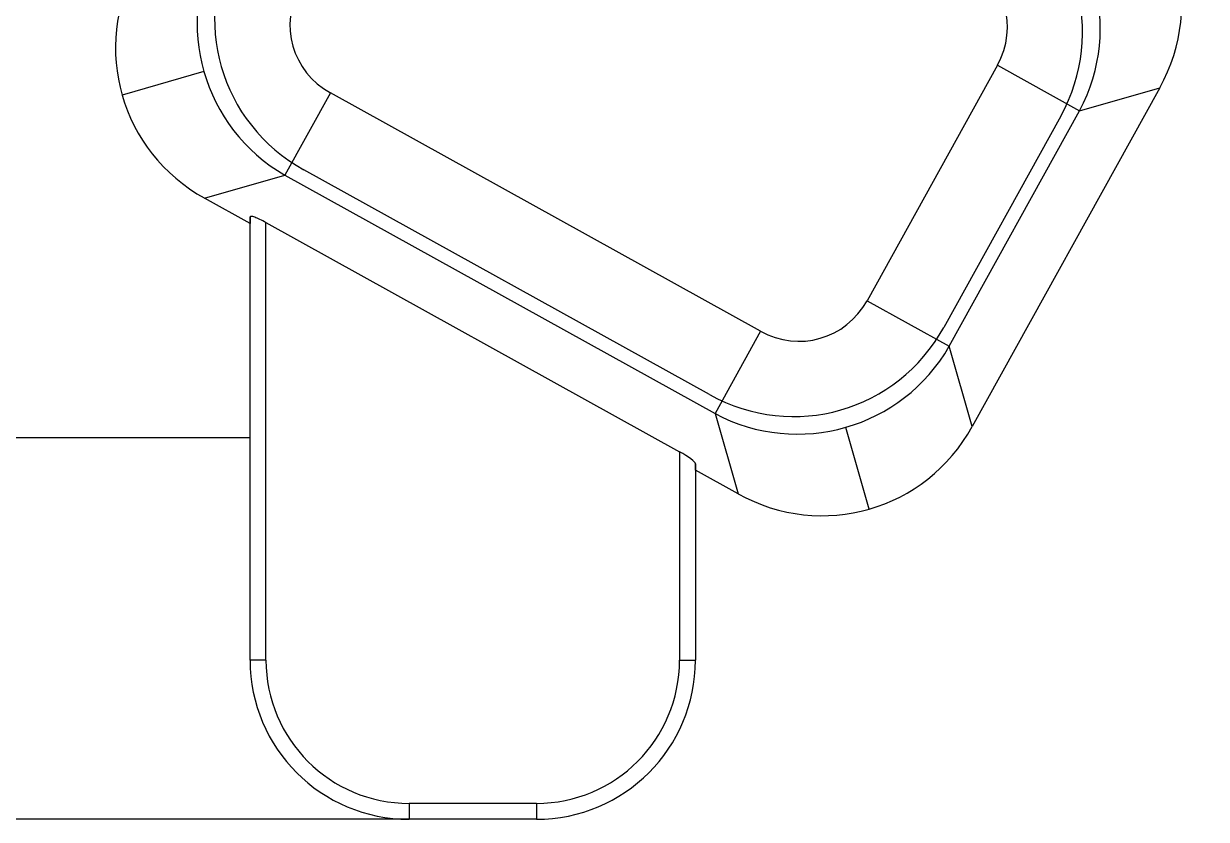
# Model space of a CAD drawing. Header units: millimetres. Extents: x 2519 to 3162, y 2051 to 2506.
# Drawn here: x 2673.27 to 2710.45, y 2223.99 to 2248.99 of the extents above; entities that cross this region are included whole.
import ezdxf

# ---------------------------------------------------------------- set-up
doc = ezdxf.new("R2010")
doc.units = ezdxf.units.MM
doc.layers.add('20', color=7, linetype='Continuous', true_color=0xffffff)

msp = doc.modelspace()

# ---------------------------------------------------------------- linework, layer by layer
at = {"layer": '20', "color": 7, "linetype": 'Continuous'}
for p, q in [((2678.938, 2247.479), (2676.367, 2246.741)), ((2703.881, 2247.677), (2699.783, 2240.28)), ((2703.881, 2247.677), (2706.466, 2246.246)), ((2682.916, 2246.81), (2681.484, 2244.225)), ((2696.436, 2239.319), (2682.916, 2246.81)), ((2708.987, 2246.969), (2703.091, 2236.326)), ((2706.466, 2246.246), (2708.987, 2246.969)), ((2705.871, 2246.075), (2702.197, 2239.442)), ((2702.367, 2238.848), (2706.466, 2246.246)), ((2678.962, 2243.501), (2681.484, 2244.225)), ((2681.484, 2244.225), (2695.005, 2236.735)), ((2694.834, 2237.329), (2682.078, 2244.396)), ((2680.39, 2242.71), (2678.962, 2243.501)), ((2680.39, 2228.986), (2680.39, 2242.913)), ((2680.39, 2242.912), (2680.39, 2242.71)), ((2680.39, 2235.986), (2680.39, 2242.71)), ((2680.89, 2242.736), (2693.89, 2235.534)), ((2680.89, 2228.986), (2680.89, 2242.736)), ((2699.783, 2240.28), (2702.367, 2238.848)), ((2696.436, 2239.319), (2695.005, 2236.735)), ((2703.091, 2236.326), (2702.367, 2238.848)), ((2695.005, 2236.735), (2695.728, 2234.213)), ((2699.851, 2233.732), (2699.113, 2236.302)), ((2633.414, 2235.986), (2680.39, 2235.986)), ((2680.39, 2228.986), (2680.39, 2235.986)), ((2693.89, 2235.534), (2693.89, 2228.986)), ((2694.39, 2235.157), (2694.39, 2228.986)), ((2694.39, 2234.954), (2694.39, 2235.156)), ((2695.728, 2234.213), (2694.39, 2234.954)), ((2694.39, 2234.954), (2694.39, 2228.986)), ((2680.89, 2228.986), (2680.39, 2228.986)), ((2693.89, 2228.986), (2694.39, 2228.986)), ((2685.39, 2224.486), (2685.39, 2223.986)), ((2689.39, 2224.486), (2685.39, 2224.486)), ((2689.39, 2224.486), (2689.39, 2223.986)), ((2689.39, 2223.986), (2633.414, 2223.986)), ((2689.39, 2223.986), (2685.39, 2223.986))]:
    msp.add_line(p, q, dxfattribs=at)
for centre, radius, start, end in [((2685.39, 2228.986), 5, 180, 270), ((2685.39, 2228.986), 5, 180, 270), ((2685.39, 2228.986), 4.5, 180, 270), ((2689.39, 2228.986), 5, 270, 0), ((2689.39, 2228.986), 5, 270, 0), ((2689.39, 2228.986), 4.5, 270, 0)]:
    msp.add_arc(centre, radius, start, end, dxfattribs=at)
for centre, major_axis, ratio, start_param, end_param in [((2704.02, 2249.528), (5.448, 1.564), 0.970288, 5.512866, 7.053504), ((2700.904, 2248.634), (5.448, 1.564), 0.970288, 5.512866, 7.053504), ((2701.624, 2248.841), (-1.517, 5.287), 0.997712, 3.94207, 5.482708), ((2684.213, 2248.993), (-1.517, 5.287), 0.997712, 0.800477, 2.341115), ((2684.932, 2249.199), (-5.448, -1.564), 0.970288, 5.512866, 7.053504), ((2681.816, 2248.305), (-5.448, -1.564), 0.970288, 5.512866, 7.053504), ((2701.624, 2248.841), (2.477, 0.711), 0.970288, 5.512866, 7.053504), ((2684.213, 2248.993), (-2.477, -0.711), 0.970288, 5.512866, 7.053504), ((2680.89, 2242.635), (-0.498, 0.285), 0.153095, 4.79968, 6.370477), ((2697.6, 2241.577), (0.711, -2.477), 0.970288, 5.512866, 7.053504), ((2697.393, 2242.296), (1.564, -5.448), 0.970288, 5.512866, 7.053504), ((2697.6, 2241.577), (-5.287, -1.517), 0.997712, 0.800477, 2.341115), ((2698.288, 2239.18), (1.564, -5.448), 0.970288, 5.512866, 7.053504), ((2693.89, 2235.433), (-0.498, 0.285), 0.153095, 3.228884, 4.79968)]:
    msp.add_ellipse(centre, major_axis=major_axis, ratio=ratio, start_param=start_param, end_param=end_param, dxfattribs=at)

doc.saveas('drawing.dxf')
